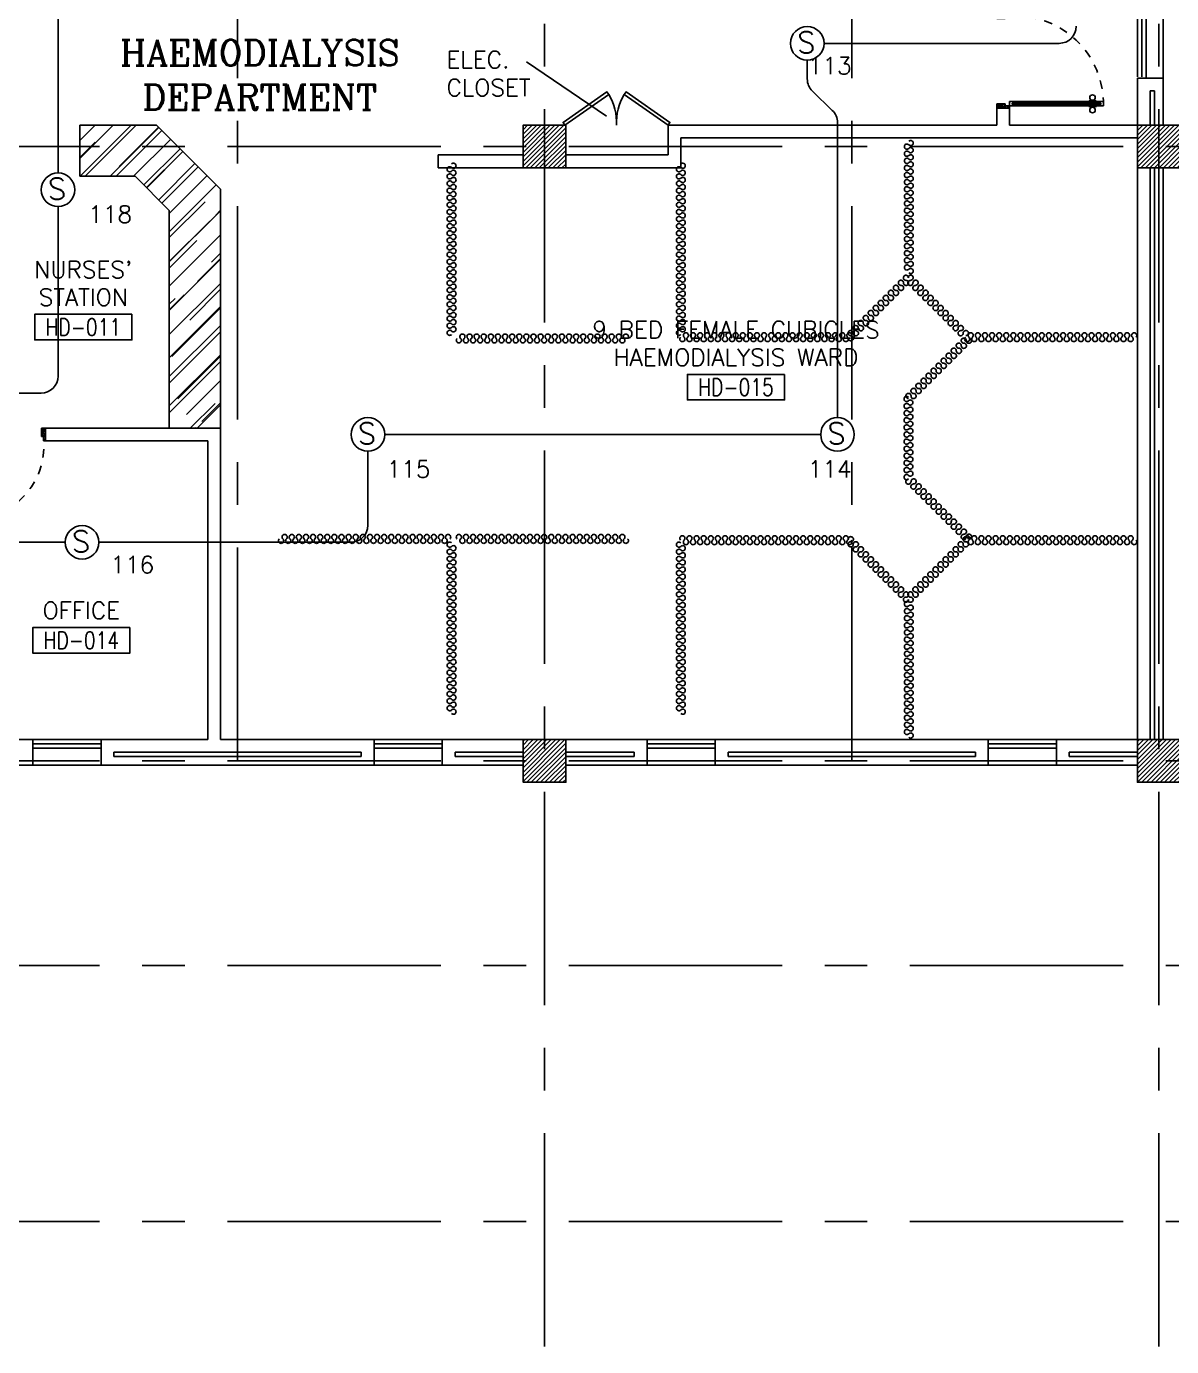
# Model space of a CAD drawing. Extents: x 0 to 93.3, y -13.5 to 76.8.
# Drawn here: x 67.74 to 81.17, y -1.46 to 14.01 of the extents above; entities that cross this region are included whole.
import ezdxf
from ezdxf.enums import TextEntityAlignment as Align

# ---------------------------------------------------------------- set-up
doc = ezdxf.new("R2010")
doc.units = 0
doc.header["$MEASUREMENT"] = 0
doc.linetypes.add('CENTERX2', pattern=[4, 2.5, -0.5, 0.5, -0.5])
doc.linetypes.add('HIDDEN', pattern=[0.375, 0.25, -0.125])
doc.layers.get('0').update_dxf_attribs({"color": 11, "linetype": 'CONTINUOUS'})
for name, color, linetype in [('AXES', 11, 'CENTERX2'), ('COL', 11, 'CONTINUOUS'), ('COUNTER', 11, 'CONTINUOUS'), ('DOOR', 11, 'CONTINUOUS'), ('DOOR-DIM', 11, 'CONTINUOUS'), ('E-FIRE', 4, 'CONTINUOUS'), ('E-WIRE', 4, 'CONTINUOUS'), ('HAT', 11, 'CONTINUOUS'), ('INSUL', 11, 'CONTINUOUS'), ('RM-BOX', 11, 'CONTINUOUS'), ('RM-NAME', 11, 'CONTINUOUS'), ('RM-NO', 11, 'CONTINUOUS'), ('WALL', 11, 'CONTINUOUS'), ('WIN', 11, 'CONTINUOUS')]:
    doc.layers.add(name, color=color, linetype=linetype)
doc.styles.add('ROMANC', font='romanc', dxfattribs={"height": 0.1})
doc.styles.add('ROMANS', font='ROMANS.shx', dxfattribs={"width": 0.6})

# ---------------------------------------------------------------- blocks, each defined once
blk = doc.blocks.new('COL50')
at = {"layer": 'COL'}
blk.add_lwpolyline([(-250, 250), (-250, -250), (250, -250), (250, 250)], close=True, dxfattribs=at)
blk = doc.blocks.new('*X53')
at = {"color": 0}
for p, q in [((245929, 10674), (246415, 11161)), ((245929, 10727), (246362, 11161)), ((245929, 10780), (246309, 11161)), ((245929, 10833), (246256, 11161)), ((245929, 10886), (246203, 11161)), ((245929, 10939), (246150, 11161)), ((245929, 10992), (246097, 11161)), ((245929, 11045), (246044, 11161)), ((245929, 11098), (245991, 11161)), ((245929, 11151), (245938, 11161)), ((245968, 10661), (246429, 11121)), ((246021, 10661), (246429, 11068)), ((246075, 10661), (246429, 11015)), ((246128, 10661), (246429, 10962)), ((246181, 10661), (246429, 10909)), ((246234, 10661), (246429, 10856)), ((246287, 10661), (246429, 10803)), ((246340, 10661), (246429, 10750)), ((246393, 10661), (246429, 10697))]:
    blk.add_line(p, q, dxfattribs=at)
blk = doc.blocks.new('*X52')
at = {"color": 0}
for p, q in [((253128, 10661), (253628, 11161)), ((253129, 10715), (253575, 11161)), ((253129, 10768), (253522, 11161)), ((253129, 10821), (253469, 11161)), ((253129, 10874), (253416, 11161)), ((253129, 10927), (253363, 11161)), ((253129, 10980), (253310, 11161)), ((253129, 11033), (253257, 11161)), ((253129, 11086), (253204, 11161)), ((253129, 11139), (253151, 11161)), ((253181, 10661), (253629, 11109)), ((253234, 10661), (253629, 11056)), ((253287, 10661), (253629, 11003)), ((253340, 10661), (253629, 10950)), ((253393, 10661), (253629, 10896)), ((253446, 10661), (253629, 10843)), ((253499, 10661), (253629, 10790)), ((253552, 10661), (253629, 10737)), ((253605, 10661), (253629, 10684))]:
    blk.add_line(p, q, dxfattribs=at)
blk = doc.blocks.new('RM1')
at = {"layer": 'RM-BOX'}
blk.add_lwpolyline([(570, -200), (-570, -200), (-570, -500), (570, -500)], close=True, dxfattribs=at)
at = {"layer": 'RM-NAME', "style": 'ROMANS'}
for tag, p in [('ROOMNAME1', (0, 324)), ('ROOMNAME2', (0, 0))]:
    blk.add_attdef(tag, text='', height=200, dxfattribs=at).set_placement(p, align=Align.MIDDLE)
at = {"layer": 'RM-NO', "style": 'ROMANS', "width": 0.8}
blk.add_attdef('ROOMNO', text='', height=200, dxfattribs=at).set_placement((0, -350), align=Align.MIDDLE)
blk = doc.blocks.new('A$C00026805')
at = {"layer": 'COUNTER'}
h = blk.add_hatch(dxfattribs=at)
h.set_pattern_fill('AR-RROOF', color=256, scale=300, angle=45, style=0)
h.set_pattern_definition([(45, (-128219.22, -15060.92), (254.55844, 678.8225), [4500, -600, 1500, -300]), (45, (-128043.15, -14672.7), (-494.2676, 70.0036), [900, -99, 1800, -225]), (45, (-128293.47, -14774.54), (960.95812, 1245.21504), [2400, -420, 1200, -300])])
h.paths.add_polyline_path([(900, 3550), (0, 3550), (0, 2950), (651, 2950), (1050, 2551), (1050, 0), (1650, 0), (1650, 2800)])
for p, q in [((0, 3550), (0, 2950)), ((0, 3550), (900, 3550)), ((900, 3550), (1650, 2800)), ((0, 2950), (651, 2950)), ((0, 2950), (651, 2950)), ((651, 2950), (1050, 2551)), ((1650, 0), (1650, 2800)), ((1050, 0), (1050, 2551)), ((1050, 0), (1050, 2551)), ((1650, 0), (1050, 0))]:
    blk.add_line(p, q, dxfattribs=at)
blk = doc.blocks.new('*X65')
at = {"color": 0}
for p, q in [((245929, 17887), (246403, 18361)), ((245929, 17940), (246350, 18361)), ((245929, 17993), (246297, 18361)), ((245929, 18046), (246244, 18361)), ((245929, 18099), (246191, 18361)), ((245929, 18152), (246138, 18361)), ((245929, 18205), (246085, 18361)), ((245929, 18258), (246032, 18361)), ((245929, 18311), (245979, 18361)), ((245956, 17861), (246429, 18334)), ((246009, 17861), (246429, 18281)), ((246062, 17861), (246429, 18228)), ((246115, 17861), (246429, 18174)), ((246168, 17861), (246429, 18121)), ((246221, 17861), (246429, 18068)), ((246274, 17861), (246429, 18015)), ((246327, 17861), (246429, 17962)), ((246380, 17861), (246429, 17909))]:
    blk.add_line(p, q, dxfattribs=at)
blk = doc.blocks.new('*X66')
at = {"color": 0}
for p, q in [((253129, 17874), (253615, 18361)), ((253129, 17927), (253562, 18361)), ((253129, 17980), (253509, 18361)), ((253129, 18033), (253456, 18361)), ((253129, 18086), (253403, 18361)), ((253129, 18139), (253350, 18361)), ((253129, 18192), (253297, 18361)), ((253129, 18245), (253244, 18361)), ((253129, 18298), (253191, 18361)), ((253129, 18351), (253138, 18361)), ((253168, 17861), (253629, 18321)), ((253221, 17861), (253629, 18268)), ((253275, 17861), (253629, 18215)), ((253328, 17861), (253629, 18162)), ((253381, 17861), (253629, 18109)), ((253434, 17861), (253629, 18056)), ((253487, 17861), (253629, 18003)), ((253540, 17861), (253629, 17950)), ((253593, 17861), (253629, 17897))]:
    blk.add_line(p, q, dxfattribs=at)
blk = doc.blocks.new('DOOR90')
at = {"layer": 'DOOR', "color": 7, "linetype": 'ByBlock'}
for p, q in [((-150, 0), (0, 0)), ((-150, 0), (-150, -25)), ((0, -50), (-114, 0)), ((0, -50), (-40, 0)), ((0, -50), (0, 0)), ((-1000, -25), (-1050, -25)), ((-1050, -75), (-1050, -25)), ((-1050, -25), (-1050, -75)), ((-1000, -75), (-1050, -75)), ((-1000, -42), (-1020, -42)), ((-1020, -42), (-1020, -58)), ((-1000, -58), (-1020, -58)), ((-1000, -25), (-1000, -42)), ((-1000, -58), (-1000, -75)), ((-878, -18), (-968, -18)), ((-968, -25), (-968, -18)), ((-968, -75), (-968, -82)), ((-878, -82), (-968, -82)), ((-955, -9), (-890, -9)), ((-955, -18), (-955, -9)), ((-955, -18), (-890, -18)), ((-955, -82), (-890, -82)), ((-955, -82), (-955, -91)), ((-955, -91), (-890, -91)), ((-890, -18), (-890, -9)), ((-890, -82), (-890, -91)), ((-878, -25), (-878, -18)), ((-878, -75), (-878, -82)), ((-200, -25), (-150, -25)), ((-200, -42), (-200, -25)), ((-180, -42), (-200, -42)), ((-200, -58), (-180, -58)), ((-200, -75), (-200, -58)), ((-150, -75), (-200, -75)), ((-180, -58), (-180, -42)), ((-150, -25), (-100, -25)), ((-150, -75), (-150, -25)), ((-100, -25), (-100, -50)), ((0, -50), (-100, -37)), ((-100, -50), (0, -50)), ((-150, -875), (-100, -875)), ((-150, -900), (-150, -875)), ((-150, -900), (0, -900)), ((0, -900), (-150, -900)), ((0, -850), (-114, -900)), ((-100, -875), (-100, -850)), ((0, -850), (-100, -863)), ((-100, -850), (0, -850)), ((0, -850), (-40, -900)), ((0, -850), (0, -900))]:
    blk.add_line(p, q, dxfattribs=at)
at = {"layer": 'DOOR', "linetype": 'ByBlock'}
for p, q in [((-200, -25), (-1000, -25)), ((-200, -42), (-1000, -42)), ((-200, -58), (-1000, -58)), ((-1000, -75), (-200, -75))]:
    blk.add_line(p, q, dxfattribs=at)
at = {"layer": 'DOOR', "color": 7, "linetype": 'ByBlock'}
for centre in [(-923, 24), (-923, -124)]:
    blk.add_circle(centre, 32.4, dxfattribs=at)
for centre, radius, start, end in [((0, -50), 154, 161.1053, 166.2858), ((0, -50), 94.4, 148.0182, 180), ((0, -50), 134, 158.1598, 169.28), ((0, -50), 114, 154.0838, 167.3774), ((0, -50), 74.4, 137.7764, 180), ((0, -50), 54.4, 113.2074, 180), ((0, -50), 34.4, 90, 180), ((0, -50), 14.4, 90, 180), ((0, -850), 154, 193.7142, 198.8947), ((0, -850), 134, 190.72, 201.8402), ((0, -850), 94.4, 180, 211.9818), ((0, -850), 74.4, 180, 222.2236), ((0, -850), 54.4, 180, 246.7926), ((0, -850), 34.4, 180, 270), ((0, -850), 14.4, 180, 270)]:
    blk.add_arc(centre, radius, start, end, dxfattribs=at)
at = {"layer": 'DOOR', "linetype": 'HIDDEN', "ltscale": 0.5}
blk.add_arc((-222, -50), 828, 178.2701, 275.003, dxfattribs=at)
blk = doc.blocks.new('A$C2B543BD4')
at = {"layer": 'DOOR', "color": 0, "linetype": 'ByBlock'}
for p, q in [((150, 1156), (0, 1156)), ((150, 1156), (0, 1156)), ((0, 1156), (150, 1156)), ((0, 1106), (0, 1156)), ((100, 1106), (0, 1106)), ((150, 1131), (100, 1131)), ((100, 1131), (100, 1106)), ((150, 1156), (150, 1131)), ((100, 106), (0, 106)), ((0, 106), (0, 56)), ((150, 56), (0, 56)), ((100, 81), (100, 106)), ((150, 81), (100, 81)), ((150, 131), (150, 81)), ((150, 131), (200, 131)), ((150, 56), (150, 81)), ((200, 81), (150, 81)), ((180, 114), (180, 98)), ((200, 114), (180, 114)), ((180, 98), (200, 98)), ((200, 131), (200, 114)), ((200, 98), (200, 81)), ((1078, 138), (1168, 138)), ((1078, 131), (1078, 138)), ((1078, 81), (1078, 74)), ((1078, 74), (1168, 74)), ((1155, 147), (1090, 147)), ((1090, 138), (1090, 147)), ((1155, 138), (1090, 138)), ((1155, 74), (1090, 74)), ((1090, 74), (1090, 65)), ((1155, 65), (1090, 65)), ((1155, 138), (1155, 147)), ((1155, 74), (1155, 65)), ((1168, 131), (1168, 138)), ((1168, 81), (1168, 74)), ((1200, 131), (1250, 131)), ((1200, 114), (1200, 131)), ((1200, 114), (1220, 114)), ((1200, 98), (1220, 98)), ((1200, 81), (1200, 98)), ((1200, 81), (1250, 81)), ((1220, 98), (1220, 114)), ((1250, 131), (1250, 81)), ((1250, 131), (1250, 81)), ((1250, 81), (1250, 131))]:
    blk.add_line(p, q, dxfattribs=at)
at = {"layer": 'DOOR', "color": 9, "linetype": 'ByBlock'}
for p, q in [((0, 1106), (114, 1156)), ((0, 1106), (40, 1156)), ((0, 1106), (100, 1119)), ((0, 106), (40, 56)), ((0, 106), (114, 56)), ((0, 106), (100, 93))]:
    blk.add_line(p, q, dxfattribs=at)
at = {"layer": 'DOOR', "linetype": 'ByBlock'}
for p, q in [((1200, 131), (200, 131)), ((200, 114), (1200, 114)), ((200, 98), (1200, 98)), ((200, 81), (1200, 81))]:
    blk.add_line(p, q, dxfattribs=at)
at = {"layer": 'DOOR', "color": 0, "linetype": 'ByBlock'}
for centre in [(1123, 179), (1123, 32)]:
    blk.add_circle(centre, 32.4, dxfattribs=at)
at = {"layer": 'DOOR', "color": 9, "linetype": 'ByBlock'}
for centre, radius, start, end in [((0, 1106), 34.4, 0, 90), ((0, 1106), 14.4, 0, 90), ((0, 1106), 54.4, 0, 66.7926), ((0, 1106), 74.4, 0, 42.2236), ((0, 1106), 94.4, 0, 31.9818), ((0, 1106), 134, 10.72, 21.8402), ((0, 1106), 154, 13.7142, 18.8947), ((0, 106), 14.4, 270, 0), ((0, 106), 34.4, 270, 0), ((0, 106), 54.4, 293.2074, 0), ((0, 106), 74.4, 317.7764, 0), ((0, 106), 94.4, 328.0182, 0), ((0, 106), 114, 334.0838, 347.3774), ((0, 106), 134, 338.1598, 349.28), ((0, 106), 154, 341.1053, 346.2858)]:
    blk.add_arc(centre, radius, start, end, dxfattribs=at)
at = {"layer": 'DOOR', "linetype": 'HIDDEN', "ltscale": 0.5}
blk.add_arc((223, 106), 1028, 358.6059, 94.0585, dxfattribs=at)
blk = doc.blocks.new('S')
at = {"layer": 'E-FIRE'}
blk.add_circle((0, 0), 197, dxfattribs=at)
at = {"layer": 'E-FIRE', "color": 3, "style": 'ROMANS'}
blk.add_text('S', height=250, dxfattribs=at).set_placement((-119, -115))
blk = doc.blocks.new('HF16162-P')
at = {"color": 8}
for centre, start, end in [((-0.04, 0.037), 313.5684, 226.4316), ((0.11, 0.037), 313.5684, 226.4316), ((0.261, 0.037), 313.5684, 226.4316), ((0.411, 0.037), 313.5684, 226.4316), ((0.562, 0.037), 313.5684, 226.4316), ((0.712, 0.037), 313.5684, 226.4316), ((0.863, 0.037), 313.5684, 226.4316), ((1.013, 0.037), 313.5684, 226.4316), ((1.164, 0.037), 313.5684, 226.4316), ((1.314, 0.037), 313.5684, 226.4316), ((1.465, 0.037), 313.5684, 226.4316), ((1.615, 0.037), 313.5684, 226.4316), ((1.766, 0.037), 313.5684, 226.4316), ((1.916, 0.037), 313.5684, 226.4316), ((2.067, 0.037), 313.5684, 226.4316), ((2.217, 0.037), 313.5684, 226.4316), ((2.368, 0.037), 313.5684, 226.4316), ((2.518, 0.037), 313.5684, 226.4316), ((2.669, 0.037), 313.5684, 226.4316), ((2.819, 0.037), 313.5684, 226.4316), ((2.97, 0.037), 313.5684, 226.4316), ((3.12, 0.037), 313.5684, 226.4316), ((3.27, 0.037), 313.5684, 226.4316), ((3.421, 0.037), 313.5684, 226.4316), ((0.035, -0.042), 133.5684, 46.4316), ((0.186, -0.042), 133.5684, 46.4316), ((0.336, -0.042), 133.5684, 46.4316), ((0.487, -0.042), 133.5684, 46.4316), ((0.637, -0.042), 133.5684, 46.4316), ((0.788, -0.042), 133.5684, 46.4316), ((0.938, -0.042), 133.5684, 46.4316), ((1.088, -0.042), 133.5684, 46.4316), ((1.239, -0.042), 133.5684, 46.4316), ((1.389, -0.042), 133.5684, 46.4316), ((1.54, -0.042), 133.5684, 46.4316), ((1.69, -0.042), 133.5684, 46.4316), ((1.841, -0.042), 133.5684, 46.4316), ((1.991, -0.042), 133.5684, 46.4316), ((2.142, -0.042), 133.5684, 46.4316), ((2.292, -0.042), 133.5684, 46.4316), ((2.443, -0.042), 133.5684, 46.4316), ((2.593, -0.042), 133.5684, 46.4316), ((2.744, -0.042), 133.5684, 46.4316), ((2.894, -0.042), 133.5684, 46.4316), ((3.045, -0.042), 133.5684, 46.4316), ((3.195, -0.042), 133.5684, 46.4316), ((3.346, -0.042), 133.5684, 46.4316), ((3.496, -0.042), 133.5684, 46.4316)]:
    blk.add_arc(centre, 0.0546, start, end, dxfattribs=at)

msp = doc.modelspace()

# ---------------------------------------------------------------- linework, layer by layer
at = {"color": 8}
for centre, start, end in [((77.9963, 11.0023), 358.56836, 271.43164), ((78.0552, 11.0612), 358.56836, 271.43164), ((78.0567, 11.0008), 178.56836, 91.43164), ((78.1074, 11.0008), 88.56836, 1.43164), ((78.1089, 11.0612), 268.56836, 181.43164), ((78.1678, 11.0023), 268.56836, 181.43164), ((77.8195, 10.8256), 358.56836, 271.43164), ((77.8784, 10.8845), 358.56836, 271.43164), ((77.88, 10.824), 178.56836, 91.43164), ((77.9374, 10.9434), 358.56836, 271.43164), ((77.9389, 10.883), 178.56836, 91.43164), ((77.9978, 10.9419), 178.56836, 91.43164), ((78.1663, 10.9419), 88.56836, 1.43164), ((78.2252, 10.883), 88.56836, 1.43164), ((78.2267, 10.9434), 268.56836, 181.43164), ((78.2841, 10.824), 88.56836, 1.43164), ((78.2856, 10.8845), 268.56836, 181.43164), ((78.3446, 10.8256), 268.56836, 181.43164), ((77.6428, 10.6488), 358.56836, 271.43164), ((77.7017, 10.7077), 358.56836, 271.43164), ((77.7032, 10.6473), 178.56836, 91.43164), ((77.7606, 10.7666), 358.56836, 271.43164), ((77.7621, 10.7062), 178.56836, 91.43164), ((77.821, 10.7651), 178.56836, 91.43164), ((78.343, 10.7651), 88.56836, 1.43164), ((78.402, 10.7062), 88.56836, 1.43164), ((78.4035, 10.7666), 268.56836, 181.43164), ((78.4609, 10.6473), 88.56836, 1.43164), ((78.4624, 10.7077), 268.56836, 181.43164), ((78.5213, 10.6488), 268.56836, 181.43164), ((77.525, 10.531), 358.56836, 271.43164), ((77.5839, 10.5899), 358.56836, 271.43164), ((77.5854, 10.5295), 178.56836, 91.43164), ((77.6443, 10.5884), 178.56836, 91.43164), ((78.5198, 10.5884), 88.56836, 1.43164), ((78.5787, 10.5295), 88.56836, 1.43164), ((78.5802, 10.5899), 268.56836, 181.43164), ((78.6391, 10.531), 268.56836, 181.43164), ((77.4072, 10.4132), 358.56836, 271.43164), ((77.4087, 10.3528), 178.56836, 91.43164), ((77.4661, 10.4721), 358.56836, 271.43164), ((77.4676, 10.4117), 178.56836, 91.43164), ((77.5265, 10.4706), 178.56836, 91.43164), ((78.6376, 10.4706), 88.56836, 1.43164), ((78.6965, 10.4117), 88.56836, 1.43164), ((78.698, 10.4721), 268.56836, 181.43164), ((78.7569, 10.4132), 268.56836, 181.43164), ((78.615, 10.2068), 358.56836, 271.43164), ((78.6739, 10.2657), 358.56836, 271.43164), ((78.6754, 10.2053), 178.56836, 91.43164), ((78.7328, 10.3246), 358.56836, 271.43164), ((78.7343, 10.2642), 178.56836, 91.43164), ((78.7933, 10.3231), 178.56836, 91.43164), ((78.4383, 10.0301), 358.56836, 271.43164), ((78.4972, 10.089), 358.56836, 271.43164), ((78.4987, 10.0286), 178.56836, 91.43164), ((78.5561, 10.1479), 358.56836, 271.43164), ((78.5576, 10.0875), 178.56836, 91.43164), ((78.6165, 10.1464), 178.56836, 91.43164), ((78.3204, 9.9123), 358.56836, 271.43164), ((78.3794, 9.9712), 358.56836, 271.43164), ((78.3809, 9.9108), 178.56836, 91.43164), ((78.4398, 9.9697), 178.56836, 91.43164), ((78.1437, 9.7355), 358.56836, 271.43164), ((78.2026, 9.7944), 358.56836, 271.43164), ((78.2041, 9.734), 178.56836, 91.43164), ((78.2615, 9.8534), 358.56836, 271.43164), ((78.263, 9.7929), 178.56836, 91.43164), ((78.322, 9.8518), 178.56836, 91.43164), ((78.0629, 9.6409), 43.56836, 316.43164), ((78.0848, 9.6766), 358.56836, 271.43164), ((78.1067, 9.5992), 223.56836, 136.43164), ((78.1452, 9.6751), 178.56836, 91.43164), ((78.0629, 9.5576), 43.56836, 316.43164), ((78.0629, 9.4743), 43.56836, 316.43164), ((78.1067, 9.5159), 223.56836, 136.43164), ((78.1067, 9.4326), 223.56836, 136.43164), ((78.0629, 9.3909), 43.56836, 316.43164), ((78.0629, 9.3076), 43.56836, 316.43164), ((78.1067, 9.3493), 223.56836, 136.43164), ((78.1067, 9.266), 223.56836, 136.43164), ((78.0629, 9.2243), 43.56836, 316.43164), ((78.0629, 9.141), 43.56836, 316.43164), ((78.1067, 9.1827), 223.56836, 136.43164), ((78.1067, 9.0993), 223.56836, 136.43164), ((78.0629, 9.0577), 43.56836, 316.43164), ((78.0629, 8.9744), 43.56836, 316.43164), ((78.1067, 9.016), 223.56836, 136.43164), ((78.0629, 8.8911), 43.56836, 316.43164), ((78.0629, 8.8077), 43.56836, 316.43164), ((78.1067, 8.9327), 223.56836, 136.43164), ((78.1067, 8.8494), 223.56836, 136.43164), ((78.0629, 8.7244), 43.56836, 316.43164), ((78.0848, 8.6734), 88.56836, 1.43164), ((78.1067, 8.7661), 223.56836, 136.43164), ((78.1452, 8.6749), 268.56836, 181.43164), ((78.1437, 8.6145), 88.56836, 1.43164), ((78.2026, 8.5556), 88.56836, 1.43164), ((78.2041, 8.616), 268.56836, 181.43164), ((78.2615, 8.4966), 88.56836, 1.43164), ((78.263, 8.5571), 268.56836, 181.43164), ((78.322, 8.4982), 268.56836, 181.43164), ((78.3204, 8.4377), 88.56836, 1.43164), ((78.3794, 8.3788), 88.56836, 1.43164), ((78.3809, 8.4392), 268.56836, 181.43164), ((78.4398, 8.3803), 268.56836, 181.43164), ((78.4383, 8.3199), 88.56836, 1.43164), ((78.4972, 8.261), 88.56836, 1.43164), ((78.4987, 8.3214), 268.56836, 181.43164), ((78.5561, 8.2021), 88.56836, 1.43164), ((78.5576, 8.2625), 268.56836, 181.43164), ((78.6165, 8.2036), 268.56836, 181.43164), ((78.615, 8.1432), 88.56836, 1.43164), ((78.6739, 8.0843), 88.56836, 1.43164), ((78.6754, 8.1447), 268.56836, 181.43164), ((78.7328, 8.0254), 88.56836, 1.43164), ((78.7343, 8.0858), 268.56836, 181.43164), ((78.7933, 8.0269), 268.56836, 181.43164), ((77.4072, 7.9368), 88.56836, 1.43164), ((77.4087, 7.9972), 268.56836, 181.43164), ((77.4661, 7.8779), 88.56836, 1.43164), ((77.4676, 7.9383), 268.56836, 181.43164), ((77.5265, 7.8794), 268.56836, 181.43164), ((78.6376, 7.8794), 358.56836, 271.43164), ((78.6965, 7.9383), 358.56836, 271.43164), ((78.698, 7.8779), 178.56836, 91.43164), ((78.7554, 7.9972), 358.56836, 271.43164), ((78.7569, 7.9368), 178.56836, 91.43164), ((77.525, 7.819), 88.56836, 1.43164), ((77.5839, 7.7601), 88.56836, 1.43164), ((77.5854, 7.8205), 268.56836, 181.43164), ((77.6443, 7.7616), 268.56836, 181.43164), ((78.5198, 7.7616), 358.56836, 271.43164), ((78.5787, 7.8205), 358.56836, 271.43164), ((78.5802, 7.7601), 178.56836, 91.43164), ((78.6391, 7.819), 178.56836, 91.43164), ((77.6428, 7.7012), 88.56836, 1.43164), ((77.7017, 7.6423), 88.56836, 1.43164), ((77.7032, 7.7027), 268.56836, 181.43164), ((77.7606, 7.5834), 88.56836, 1.43164), ((77.7621, 7.6438), 268.56836, 181.43164), ((77.821, 7.5849), 268.56836, 181.43164), ((78.343, 7.5849), 358.56836, 271.43164), ((78.402, 7.6438), 358.56836, 271.43164), ((78.4035, 7.5834), 178.56836, 91.43164), ((78.4609, 7.7027), 358.56836, 271.43164), ((78.4624, 7.6423), 178.56836, 91.43164), ((78.5213, 7.7012), 178.56836, 91.43164), ((77.8195, 7.5244), 88.56836, 1.43164), ((77.8784, 7.4655), 88.56836, 1.43164), ((77.88, 7.526), 268.56836, 181.43164), ((77.9374, 7.4066), 88.56836, 1.43164), ((77.9389, 7.467), 268.56836, 181.43164), ((77.9978, 7.4081), 268.56836, 181.43164), ((78.1663, 7.4081), 358.56836, 271.43164), ((78.2252, 7.467), 358.56836, 271.43164), ((78.2267, 7.4066), 178.56836, 91.43164), ((78.2841, 7.526), 358.56836, 271.43164), ((78.2856, 7.4655), 178.56836, 91.43164), ((78.3446, 7.5244), 178.56836, 91.43164), ((77.9963, 7.3477), 88.56836, 1.43164), ((78.0552, 7.2888), 88.56836, 1.43164), ((78.0567, 7.3492), 268.56836, 181.43164), ((78.1074, 7.3492), 358.56836, 271.43164), ((78.1089, 7.2888), 178.56836, 91.43164), ((78.1678, 7.3477), 178.56836, 91.43164)]:
    msp.add_arc(centre, 0.0302, start, end, dxfattribs=at)
for centre, major_axis, start_param, end_param in [((78.0668, 12.5983), (-0.0214, -0.0214), 3.1166059, 7.8789684), ((78.0668, 12.515), (-0.0214, -0.0214), 3.1166059, 7.8789684), ((78.1106, 12.6399), (-0.0214, -0.0214), 6.2581985, 11.0205611), ((78.1106, 12.5566), (0.0214, -0.0214), 4.6874022, 9.4497648), ((78.0668, 12.4317), (-0.0214, -0.0214), 3.1166059, 7.8789684), ((78.0668, 12.3483), (-0.0214, -0.0214), 3.1166059, 7.8789684), ((78.1106, 12.4733), (-0.0214, -0.0214), 6.2581985, 11.0205611), ((78.1106, 12.39), (-0.0214, -0.0214), 6.2581985, 11.0205611), ((78.0668, 12.265), (0.0214, -0.0214), 1.5458095, 6.3081721), ((78.1106, 12.3067), (0.0214, -0.0214), 4.6874022, 9.4497648), ((78.1106, 12.2234), (0.0214, -0.0214), 4.6874022, 9.4497648), ((78.0668, 12.1817), (-0.0214, -0.0214), 3.1166059, 7.8789684), ((78.0668, 12.0984), (-0.0214, -0.0214), 3.1166059, 7.8789684), ((78.1106, 12.1401), (0.0214, -0.0214), 4.6874022, 9.4497648), ((78.1106, 12.0567), (-0.0214, -0.0214), 6.2581985, 11.0205611), ((78.0668, 12.0151), (-0.0214, -0.0214), 3.1166059, 7.8789684), ((78.0668, 11.9318), (-0.0214, -0.0214), 3.1166059, 7.8789684), ((78.1106, 11.9734), (-0.0214, -0.0214), 6.2581985, 11.0205611), ((78.1106, 11.8901), (-0.0214, -0.0214), 6.2581985, 11.0205611), ((78.0668, 11.8485), (0.0214, -0.0214), 1.5458095, 6.3081721), ((78.0668, 11.7651), (-0.0214, -0.0214), 3.1166059, 7.8789684), ((78.1106, 11.8068), (0.0214, -0.0214), 4.6874022, 9.4497648), ((78.0668, 11.6818), (0.0214, -0.0214), 1.5458095, 6.3081721), ((78.0668, 11.5985), (-0.0214, -0.0214), 3.1166059, 7.8789684), ((78.1106, 11.7235), (0.0214, -0.0214), 4.6874022, 9.4497648), ((78.1106, 11.6402), (-0.0214, -0.0214), 6.2581985, 11.0205611), ((78.0668, 11.5152), (-0.0214, -0.0214), 3.1166059, 7.8789684), ((78.0668, 11.4319), (0.0214, -0.0214), 1.5458095, 6.3081721), ((78.1106, 11.5569), (-0.0214, -0.0214), 6.2581985, 11.0205611), ((78.1106, 11.4736), (-0.0214, -0.0214), 6.2581985, 11.0205611), ((78.0668, 11.3486), (0.0214, -0.0214), 1.5458095, 6.3081721), ((78.0668, 11.2653), (0.0214, -0.0214), 1.5458095, 6.3081721), ((78.1106, 11.3902), (-0.0214, -0.0214), 6.2581985, 11.0205611), ((78.1106, 11.3069), (0.0214, -0.0214), 4.6874022, 9.4497648), ((78.0668, 11.182), (-0.0214, -0.0214), 3.1166059, 7.8789684), ((78.1106, 11.2236), (-0.0214, -0.0214), 6.2581985, 11.0205611), ((78.1106, 11.1403), (-0.0214, -0.0214), 6.2581985, 11.0205611)]:
    msp.add_ellipse(centre, major_axis=major_axis, ratio=1, start_param=start_param, end_param=end_param, dxfattribs=at)
at = {"color": 8, "extrusion": (0, 0, -1)}
for centre, major_axis, start_param, end_param in [((78.0668, 7.2379), (-0.0214, 0.0214), 3.1166059, 7.8789684), ((78.0668, 7.1546), (-0.0214, 0.0214), 3.1166059, 7.8789684), ((78.1106, 7.1962), (-0.0214, 0.0214), 6.2581985, 11.0205611), ((78.1106, 7.1129), (-0.0214, 0.0214), 6.2581985, 11.0205611), ((78.0668, 7.0712), (0.0214, 0.0214), 1.5458095, 6.3081721), ((78.0668, 6.9879), (0.0214, 0.0214), 1.5458095, 6.3081721), ((78.1106, 7.0296), (0.0214, 0.0214), 4.6874022, 9.4497648), ((78.1106, 6.9463), (-0.0214, 0.0214), 6.2581985, 11.0205611), ((78.0668, 6.9046), (0.0214, 0.0214), 1.5458095, 6.3081721), ((78.0668, 6.8213), (-0.0214, 0.0214), 3.1166059, 7.8789684), ((78.1106, 6.863), (-0.0214, 0.0214), 6.2581985, 11.0205611), ((78.1106, 6.7797), (-0.0214, 0.0214), 6.2581985, 11.0205611), ((78.0668, 6.738), (-0.0214, 0.0214), 3.1166059, 7.8789684), ((78.0668, 6.6547), (0.0214, 0.0214), 1.5458095, 6.3081721), ((78.1106, 6.6963), (-0.0214, 0.0214), 6.2581985, 11.0205611), ((78.0668, 6.5714), (-0.0214, 0.0214), 3.1166059, 7.8789684), ((78.0668, 6.4881), (0.0214, 0.0214), 1.5458095, 6.3081721), ((78.1106, 6.613), (0.0214, 0.0214), 4.6874022, 9.4497648), ((78.1106, 6.5297), (0.0214, 0.0214), 4.6874022, 9.4497648), ((78.0668, 6.4047), (-0.0214, 0.0214), 3.1166059, 7.8789684), ((78.0668, 6.3214), (-0.0214, 0.0214), 3.1166059, 7.8789684), ((78.1106, 6.4464), (-0.0214, 0.0214), 6.2581985, 11.0205611), ((78.1106, 6.3631), (-0.0214, 0.0214), 6.2581985, 11.0205611), ((78.0668, 6.2381), (-0.0214, 0.0214), 3.1166059, 7.8789684), ((78.1106, 6.2798), (-0.0214, 0.0214), 6.2581985, 11.0205611), ((78.1106, 6.1965), (0.0214, 0.0214), 4.6874022, 9.4497648), ((78.0668, 6.1548), (-0.0214, 0.0214), 3.1166059, 7.8789684), ((78.0668, 6.0715), (0.0214, 0.0214), 1.5458095, 6.3081721), ((78.1106, 6.1131), (0.0214, 0.0214), 4.6874022, 9.4497648), ((78.1106, 6.0298), (0.0214, 0.0214), 4.6874022, 9.4497648), ((78.0668, 5.9882), (-0.0214, 0.0214), 3.1166059, 7.8789684), ((78.0668, 5.9049), (-0.0214, 0.0214), 3.1166059, 7.8789684), ((78.1106, 5.9465), (-0.0214, 0.0214), 6.2581985, 11.0205611), ((78.1106, 5.8632), (-0.0214, 0.0214), 6.2581985, 11.0205611), ((78.0668, 5.8215), (-0.0214, 0.0214), 3.1166059, 7.8789684), ((78.0668, 5.7382), (-0.0214, 0.0214), 3.1166059, 7.8789684), ((78.1106, 5.7799), (0.0214, 0.0214), 4.6874022, 9.4497648), ((78.1106, 5.6966), (-0.0214, 0.0214), 6.2581985, 11.0205611)]:
    msp.add_ellipse(centre, major_axis=major_axis, ratio=1, start_param=start_param, end_param=end_param, dxfattribs=at)
at = {"layer": 'AXES'}
for p, q in [((73.8195, -1.4643), (73.8195, 76.0748)), ((81.0195, -1.4643), (81.0195, 76.0748)), ((70.2195, 5.4), (70.2195, 64.22)), ((77.4195, 5.4), (77.4195, 64.22)), ((92.6023, 12.6), (22.7795, 12.6)), ((92.6023, 5.4), (23.9795, 5.4)), ((92.6023, 3), (14.3795, 3)), ((92.6023, 3), (22.7795, 3)), ((92.6023, 0), (20.9795, 0)), ((92.6023, 0), (20.9795, 0))]:
    msp.add_line(p, q, dxfattribs=at)
at = {"layer": 'E-WIRE'}
for p, q in [((68.1151, 12.2892), (68.1151, 14.2389)), ((77.0953, 13.8084), (79.8511, 13.8084)), ((76.8982, 13.6113), (76.8982, 13.3912)), ((76.9592, 13.2474), (77.1915, 13.0229)), ((77.2525, 9.422), (77.2525, 12.8791)), ((68.1151, 11.8951), (68.1151, 9.9088)), ((67.9151, 9.7088), (65.026, 9.7088)), ((71.9447, 9.2249), (77.0554, 9.2249)), ((71.7476, 9.0278), (71.7476, 8.1608)), ((68.5936, 7.9608), (71.5476, 7.9608))]:
    msp.add_line(p, q, dxfattribs=at)
at = {"layer": 'E-WIRE', "color": 4}
msp.add_line((68.1995, 7.9608), (65.0231, 7.9608), dxfattribs=at)
at = {"layer": 'E-WIRE'}
for centre, start, end in [((79.8511, 14.0084), 270, 0), ((77.0982, 13.3912), 180, 225.97155), ((77.0525, 12.8791), 0, 45.97155), ((67.9151, 9.9088), 270, 360), ((71.5476, 8.1608), 270, 0)]:
    msp.add_arc(centre, 0.2, start, end, dxfattribs=at)
at = {"layer": 'HAT'}
msp.add_line((73.6067, 13.5929), (74.5455, 12.9561), dxfattribs=at)
at = {"layer": 'INSUL'}
for p, q in [((80.9195, 13.25), (80.9195, 12.85)), ((80.9695, 13.25), (80.9195, 13.25)), ((80.9695, 13.25), (80.9695, 12.85)), ((80.9195, 12.35), (80.9195, 5.65)), ((80.9695, 12.35), (80.9695, 5.65)), ((68.7695, 5.45), (68.7695, 5.5)), ((71.6695, 5.5), (68.7695, 5.5)), ((71.6695, 5.45), (68.7695, 5.45)), ((71.6695, 5.45), (71.6695, 5.5)), ((73.5695, 5.5), (72.7695, 5.5)), ((72.7695, 5.45), (72.7695, 5.5)), ((73.5695, 5.45), (72.7695, 5.45)), ((74.0695, 5.5), (74.8695, 5.5)), ((74.0695, 5.45), (74.8695, 5.45)), ((74.8695, 5.45), (74.8695, 5.5)), ((75.9695, 5.45), (75.9695, 5.5)), ((75.9695, 5.5), (78.8695, 5.5)), ((75.9695, 5.45), (78.8695, 5.45)), ((78.8695, 5.45), (78.8695, 5.5)), ((79.9695, 5.45), (79.9695, 5.5)), ((79.9695, 5.5), (80.7695, 5.5)), ((79.9695, 5.45), (80.7695, 5.45))]:
    msp.add_line(p, q, dxfattribs=at)
at = {"layer": 'WALL'}
for p, q in [((80.7695, 12.85), (80.7695, 13.4)), ((81.0695, 13.4), (80.7695, 13.4)), ((81.0695, 12.85), (81.0695, 13.4)), ((79.1195, 12.85), (79.1195, 13.05)), ((79.2695, 13.05), (79.1195, 13.05)), ((79.2695, 12.85), (79.2695, 13.05)), ((79.1195, 12.85), (75.2664, 12.85)), ((75.2664, 12.5), (75.2664, 12.85)), ((80.7695, 12.85), (79.2695, 12.85)), ((75.2664, 12.5), (75.2664, 12.7)), ((80.7695, 12.7), (75.4164, 12.7)), ((75.4164, 12.3534), (75.4164, 12.7)), ((72.5695, 12.5), (73.5695, 12.5)), ((72.5695, 12.35), (72.5695, 12.5)), ((75.2664, 12.5), (74.0695, 12.5)), ((75.2664, 12.5), (74.0695, 12.5)), ((72.5695, 12.35), (73.5695, 12.35)), ((75.4164, 12.35), (74.0695, 12.35)), ((80.7695, 5.65), (80.7695, 12.35)), ((81.0695, 5.65), (81.0695, 12.35)), ((67.9695, 9.3), (70.0195, 9.3)), ((67.9695, 9.15), (67.9695, 9.3)), ((70.0195, 5.65), (70.0195, 9.3)), ((67.9695, 9.15), (69.8695, 9.15)), ((69.8695, 5.65), (69.8695, 9.15)), ((66.8695, 5.65), (67.8195, 5.65)), ((67.8195, 5.35), (67.8195, 5.65)), ((68.6195, 5.35), (68.6195, 5.65)), ((68.6195, 5.65), (69.8695, 5.65)), ((71.8195, 5.65), (70.0195, 5.65)), ((71.8195, 5.35), (71.8195, 5.65)), ((73.5695, 5.65), (72.6195, 5.65)), ((72.6195, 5.35), (72.6195, 5.65)), ((74.0695, 5.65), (75.0195, 5.65)), ((75.0195, 5.35), (75.0195, 5.65)), ((75.8195, 5.35), (75.8195, 5.65)), ((75.8195, 5.65), (79.0195, 5.65)), ((79.0195, 5.35), (79.0195, 5.65)), ((79.8195, 5.35), (79.8195, 5.65)), ((79.8195, 5.65), (80.7695, 5.65)), ((66.8695, 5.35), (67.8195, 5.35)), ((71.8195, 5.35), (68.6195, 5.35)), ((73.5695, 5.35), (72.6195, 5.35)), ((74.0695, 5.35), (75.0195, 5.35)), ((75.8195, 5.35), (79.0195, 5.35)), ((80.7695, 5.35), (79.8195, 5.35))]:
    msp.add_line(p, q, dxfattribs=at)
for points in [[(74.0569, 12.85), (74.0351, 12.8814), (74.5489, 13.2394), (74.5707, 13.208)], [(75.2664, 12.85), (75.2883, 12.8814), (74.7745, 13.2394), (74.7526, 13.208)]]:
    msp.add_lwpolyline(points, close=True, dxfattribs=at)
for centre, start, end in [((74.0351, 12.8814), 357.13243, 31.37409), ((75.2883, 12.8814), 148.62591, 182.86757)]:
    msp.add_arc(centre, 0.6274, start, end, dxfattribs=at)
at = {"layer": 'WIN'}
for p, q in [((80.7695, 14.2161), (80.7695, 13.4161)), ((80.8195, 14.2161), (80.8195, 13.4161)), ((80.8695, 14.2), (80.8695, 13.4)), ((81.0695, 14.2), (81.0695, 13.4)), ((68.6195, 5.65), (67.8195, 5.65)), ((68.6195, 5.6), (67.8195, 5.6)), ((72.6195, 5.65), (71.8195, 5.65)), ((72.6195, 5.6), (71.8195, 5.6)), ((75.0195, 5.65), (75.8195, 5.65)), ((75.0195, 5.6), (75.8195, 5.6)), ((79.0195, 5.65), (79.8195, 5.65)), ((79.0195, 5.6), (79.8195, 5.6)), ((68.6195, 5.55), (67.8195, 5.55)), ((72.6195, 5.55), (71.8195, 5.55)), ((75.0195, 5.55), (75.8195, 5.55)), ((79.0195, 5.55), (79.8195, 5.55)), ((68.6195, 5.35), (67.8195, 5.35)), ((72.6195, 5.35), (71.8195, 5.35)), ((75.0195, 5.35), (75.8195, 5.35)), ((79.0195, 5.35), (79.8195, 5.35))]:
    msp.add_line(p, q, dxfattribs=at)

# ---------------------------------------------------------------- block references
at = {"color": 11, "yscale": 0.5536417322873604, "zscale": 0.5536417322834644}
for p, xscale, rotation in [((72.7275, 10.4386), 0.5536417323164642, 90), ((75.415, 10.4386), 0.5536417323164642, 90), ((70.7521, 7.9986), -0.5536417323164642, 180), ((74.7496, 7.9986), 0.5536417323164642, 180), ((72.7275, 7.9114), -0.5536417323164642, 90), ((75.415, 7.9114), -0.5536417323164642, 90), ((77.3696, 7.9839), 0.5536417323164642, 180), ((80.7086, 7.9839), 0.5536417323164642, 180)]:
    msp.add_blockref('HF16162-P', p, dxfattribs=dict(at, xscale=xscale, rotation=rotation))
at = {"color": 11, "xscale": -0.5536417323164642, "yscale": 0.5536417322873604, "zscale": 0.5536417322834644}
for p in [(74.7496, 10.3514), (77.3696, 10.3661), (80.7086, 10.3661)]:
    msp.add_blockref('HF16162-P', p, dxfattribs=at)
at = {"layer": 'COL', "xscale": -0.001000000047497451, "yscale": 0.0009999999892897904, "zscale": 0.001}
for p in [(73.8195, 12.6), (81.0195, 12.6), (73.8195, 5.4), (81.0195, 5.4)]:
    msp.add_blockref('COL50', p, dxfattribs=at)
at = {"layer": 'COUNTER', "xscale": 0.001000000047497451, "yscale": 0.0009999999892897904, "zscale": 0.001}
msp.add_blockref('A$C00026805', (68.3695, 9.3), dxfattribs=at)
at = {"layer": 'DOOR', "color": 0, "xscale": 0.0009999999892897904, "yscale": 0.0009999999892897904, "zscale": 0.001}
msp.add_blockref('A$C2B543BD4', (79.1195, 12.9941), dxfattribs=at)
at = {"layer": 'DOOR-DIM', "xscale": 0.0009999999892897904, "yscale": 0.0009999999892897904, "zscale": 0.001, "rotation": 90}
msp.add_blockref('DOOR90', (67.0695, 9.3), dxfattribs=at)
at = {"layer": 'E-FIRE', "color": 4, "xscale": 0.0009999999892897904, "yscale": 0.0009999999892897904, "zscale": 0.001}
for p in [(76.8982, 13.8084), (68.1151, 12.0922), (71.7476, 9.2249), (77.2525, 9.2249), (68.3966, 7.9608)]:
    msp.add_blockref('S', p, dxfattribs=at)
at = {"layer": 'HAT', "xscale": 0.001000000047497451, "yscale": 0.0009999999892897904, "zscale": 0.001}
for name in ['*X65', '*X66', '*X53', '*X52']:
    msp.add_blockref(name, (-172.359, -5.511), dxfattribs=at)
for p, values in [((68.4113, 10.8329), {'ROOMNO': 'HD-011', 'ROOMNAME2': 'STATION', 'ROOMNAME1': "NURSES'"}), ((76.0625, 10.1288), {'ROOMNO': 'HD-015', 'ROOMNAME2': 'HAEMODIALYSIS WARD', 'ROOMNAME1': '9 BED FEMALE CUBICLES'}), ((68.388, 7.1626), {'ROOMNO': 'HD-014', 'ROOMNAME2': 'OFFICE'})]:
    msp.add_blockref('RM1', p, dxfattribs=at).add_auto_attribs(values)

# ---------------------------------------------------------------- texts
at = {"layer": 'E-FIRE', "color": 4, "style": 'ROMANS'}
for s, p in [('113', (76.904, 13.4463)), ('118', (68.4681, 11.7055)), ('115', (71.9669, 8.7186)), ('114', (76.904, 8.7186)), ('116', (68.7283, 7.5988))]:
    msp.add_text(s, height=0.2, dxfattribs=at).set_placement(p)
at = {"layer": 'HAT', "style": 'ROMANS'}
for s, p in [('ELEC. ', (72.669, 13.5172)), ('CLOSET', (72.669, 13.1898))]:
    msp.add_text(s, height=0.2, dxfattribs=at).set_placement(p)
at = {"layer": 'RM-NAME', "style": 'ROMANC'}
for s, p in [('HAEMODIALYSIS', (70.4787, 13.6978)), ('DEPARTMENT', (70.4787, 13.1778))]:
    msp.add_text(s, height=0.3, dxfattribs=at).set_placement(p, align=Align.MIDDLE)

doc.saveas('drawing.dxf')
